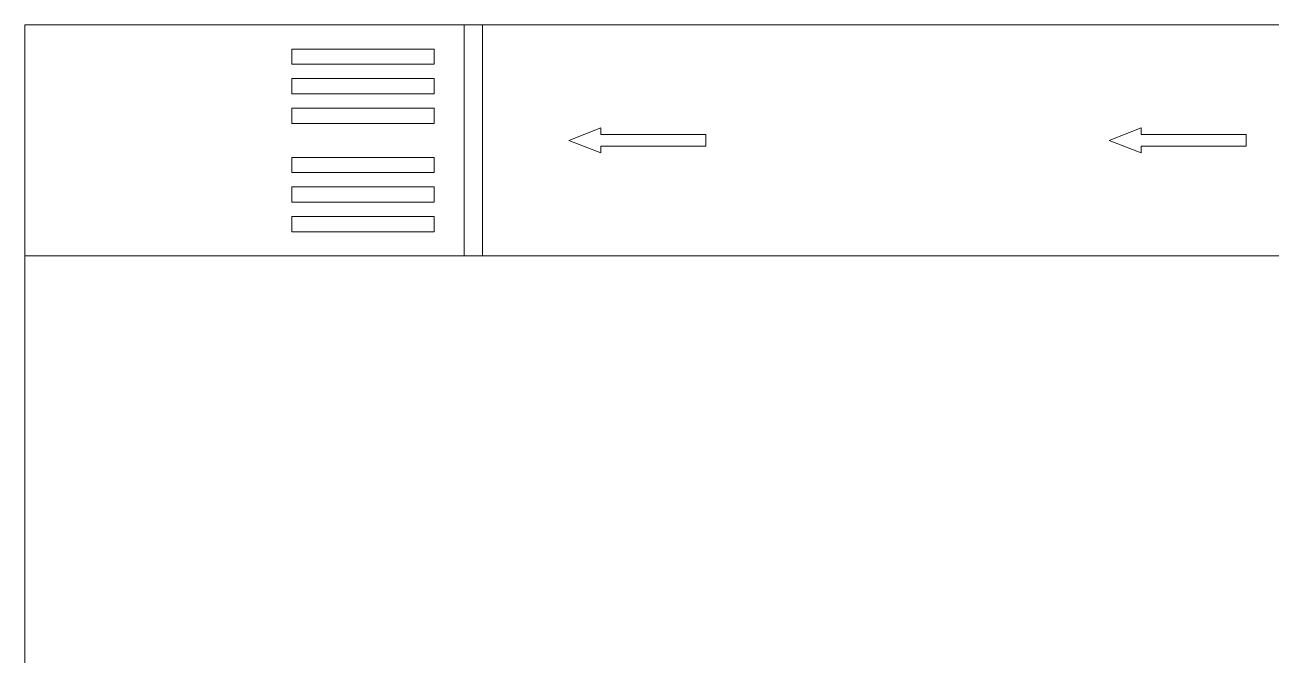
# Model space of a CAD drawing. Header units: millimetres. Extents: x 0 to 963, y 0 to 517.
# Drawn here: x 0 to 240.9, y 395.6 to 517.4 of the extents above; entities that cross this region are included whole.
import ezdxf

# ---------------------------------------------------------------- set-up
doc = ezdxf.new("R2010")
doc.units = ezdxf.units.MM
for name, color, linetype, lineweight in [('#object[floor]', 50, 'Continuous', 0), ('#object[shape]#background[00000000]#border[000000]', 5, 'Continuous', 0), ('#object[shape]#background[999999]#border[000000]', 251, 'Continuous', 0)]:
    doc.layers.add(name, color=color, linetype=linetype, lineweight=lineweight)

msp = doc.modelspace()

# ---------------------------------------------------------------- linework, layer by layer
at = {"layer": '#object[floor]'}
msp.add_lwpolyline([(639.29, 65.98), (639.29, -0.01), (569.89, -0.01), (569.89, 183.71), (0, 183.71), (0, 517.45), (963.5, 517.45), (963.5, 291.8), (893.14, 291.8), (893.14, 257.21), (851.52, 257.21), (851.52, 183.68), (825.18, 183.68), (825.18, 65.98)], close=True, dxfattribs=at)
at = {"layer": '#object[shape]#background[00000000]#border[000000]'}
for points in [[(84.89, 517.45), (88.48, 517.45), (88.48, 472.78), (84.89, 472.78)], [(79.14, 512.78), (51.6, 512.78), (51.6, 509.83), (79.14, 509.83)], [(79.14, 507.06), (51.6, 507.06), (51.6, 504.12), (79.14, 504.12)], [(79.14, 501.35), (51.6, 501.35), (51.6, 498.4), (79.14, 498.4)], [(105.14, 495.12), (111.36, 497.52), (111.36, 496.23), (131.63, 496.23), (131.63, 494), (111.36, 494), (111.36, 492.71)], [(209.59, 495.12), (215.81, 497.52), (215.81, 496.23), (236.08, 496.23), (236.08, 494), (215.81, 494), (215.81, 492.71)], [(79.14, 488.88), (51.6, 488.88), (51.6, 491.83), (79.14, 491.83)], [(79.14, 483.17), (51.6, 483.17), (51.6, 486.11), (79.14, 486.11)], [(79.14, 477.45), (51.6, 477.45), (51.6, 480.4), (79.14, 480.4)]]:
    msp.add_lwpolyline(points, close=True, dxfattribs=at)
at = {"layer": '#object[shape]#background[999999]#border[000000]'}
msp.add_lwpolyline([(806.73, 517.45), (0, 517.45), (0, 472.78), (806.73, 472.78)], close=True, dxfattribs=at)

doc.saveas('drawing.dxf')
